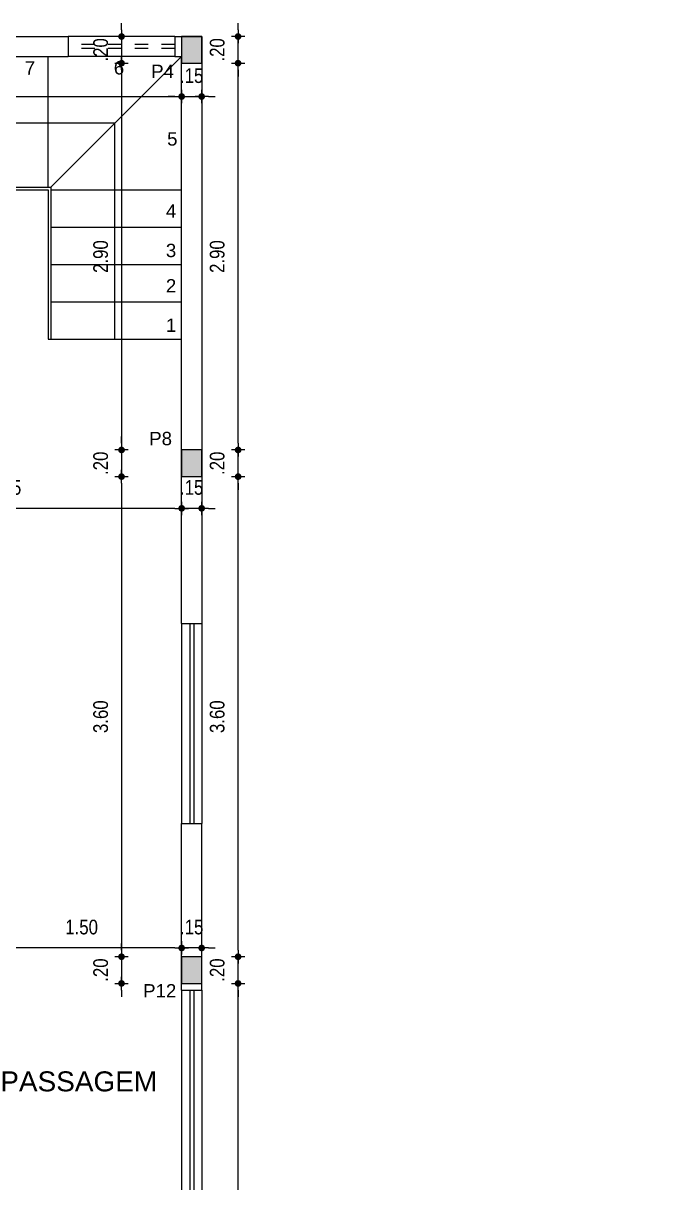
# Model space of a CAD drawing. Header units: millimetres. Extents: x 3212 to 6878, y 1640 to 3386.
# Drawn here: x 3302.08 to 3306.94, y 1710.31 to 1719 of the extents above; entities that cross this region are included whole.
import ezdxf

# ---------------------------------------------------------------- set-up
doc = ezdxf.new("R2010")
doc.units = ezdxf.units.MM
doc.header["$LTSCALE"] = 0.8
doc.linetypes.add('HIDDEN2', pattern=[0.1875, 0.125, -0.0625])
doc.layers.add('a-pem-08', color=8, linetype='Continuous')
doc.layers.add('COTA', color=2, linetype='Continuous')
doc.layers.add('COTAS', color=53, linetype='Continuous', lineweight=9)
doc.layers.add('pilares', color=1, linetype='Continuous', lineweight=9)
doc.styles.add('CARIMBO_DADOS', font='arial.ttf', dxfattribs={"height": 0.1})
doc.styles.add('F2', font='ARIALN.TTF')
doc.dimstyles.new('ARQUITETURA', dxfattribs={"dimtxt": 0.11, "dimasz": 0.05, "dimexe": 0.1, "dimexo": 0, "dimgap": 0.1, "dimtad": 1, "dimzin": 5, "dimdsep": 46, "dimtxsty": 'F2', "dimblk": 'COTA', "dimcen": 0, "dimse1": 1, "dimse2": 1, "dimadec": 0, "dimazin": 0, "dimtfac": 2, "dimtix": 1, "dimtmove": 2, "dimatfit": 3, "dimldrblk": 'COTA', "dimfxl": 0, "dimtolj": 1, "dimtzin": 5, "dimarcsym": 0})

# ---------------------------------------------------------------- blocks, each defined once
blk = doc.blocks.new('terreo')
at = {"layer": 'a-pem-08'}
for p, q in [((1.2063, 8.4), (3.3, 8.4)), ((3.3, 8.4), (3.3, 8.25)), ((4.1, 8.4), (3.3, 8.4)), ((4.1, 8.4), (4.3, 8.4)), ((4.1, 8.4), (4.1, 8.25)), ((4.3, 8.4), (4.3, 4)), ((1.2063, 8.25), (3.3, 8.25)), ((3.15, 7.27), (3.15, 8.25)), ((3.17, 7.27), (4.15, 8.25)), ((4.1, 8.25), (3.3, 8.25)), ((4.1, 8.25), (4.15, 8.25)), ((4.15, 4), (4.15, 8.25)), ((3.65, 7.75), (2.2851, 7.75)), ((3.65, 6.13), (3.65, 7.75)), ((0.63, 7.27), (3.17, 7.27)), ((0.63, 7.25), (3.15, 7.25)), ((3.15, 7.25), (3.15, 6.13)), ((3.17, 7.27), (3.17, 6.13)), ((3.17, 7.25), (4.15, 7.25)), ((3.17, 6.97), (4.15, 6.97)), ((3.17, 6.69), (4.15, 6.69)), ((3.17, 6.41), (4.15, 6.41)), ((3.15, 6.13), (4.15, 6.13)), ((4.15, 4), (4.3, 4)), ((4.15, 4), (4.15, 2.5)), ((4.21, 4), (4.21, 2.5)), ((4.24, 4), (4.24, 2.5)), ((4.3, 4), (4.3, 2.5)), ((4.15, 2.5), (4.3, 2.5)), ((4.15, 1.25), (4.15, 2.5)), ((4.3, 1.25), (4.3, 2.5)), ((4.15, 1.25), (4.3, 1.25)), ((4.15, 1.25), (4.15, -0.25)), ((4.21, 1.25), (4.21, -0.25)), ((4.24, 1.25), (4.24, -0.25)), ((4.3, 1.25), (4.3, -0.25))]:
    blk.add_line(p, q, dxfattribs=at)
at = {"layer": 'a-pem-08', "linetype": 'HIDDEN2'}
for p, q in [((4.1, 8.34), (3.3, 8.34)), ((4.1, 8.31), (3.3, 8.31))]:
    blk.add_line(p, q, dxfattribs=at)
at = {"layer": 'a-pem-08', "color": 230, "char_height": 0.1, "attachment_point": 5, "style": 'CARIMBO_DADOS'}
for s, insert in [('7', (3.013, 8.1652)), ('6', (3.6802, 8.1647)), ('5', (4.0798, 7.6317)), ('4', (4.0703, 7.0908)), ('3', (4.0703, 6.7952)), ('2', (4.0703, 6.5308)), ('1', (4.0703, 6.2352))]:
    blk.add_mtext(s, dxfattribs=dict(at, insert=insert))
at = {"layer": 'a-pem-08', "color": 230, "insert": (3.3782, 0.5644), "char_height": 0.15, "attachment_point": 5, "style": 'CARIMBO_DADOS'}
blk.add_mtext_dynamic_manual_height_columns('PASSAGEM', width=0.849209, gutter_width=0.5, heights=[0], dxfattribs=at)
blk = doc.blocks.new('COTA')
at = {"layer": 'COTA'}
for p, q in [((-1, 0), (1, 0)), ((0, 1), (0, -1))]:
    blk.add_line(p, q, dxfattribs=at)
at = {"layer": 'COTA', "const_width": 0.5}
blk.add_lwpolyline([(-0.25, 0, 1), (0.25, 0, 1)], format="xyb", close=True, dxfattribs=at)
blk = doc.blocks.new('*D584')
at = {"layer": 'COTAS', "color": 0, "lineweight": -2, "transparency": 16777216}
for p, q in [((3302.8221, 1718.9544), (3302.8221, 1719.0044)), ((3302.8221, 1718.9044), (3302.8221, 1718.7044)), ((3302.8221, 1718.6544), (3302.8221, 1718.6044))]:
    blk.add_line(p, q, dxfattribs=at)
at = {"layer": 'Defpoints', "color": 0, "transparency": 16777216}
for p in [(3303.4228, 1718.9044), (3302.8221, 1718.7044), (3303.4228, 1718.7044)]:
    blk.add_point(p, dxfattribs=at)
at = {"layer": 'COTAS', "color": 0, "lineweight": -2, "transparency": 16777216, "xscale": 0.05, "yscale": 0.05, "zscale": 0.05}
for p, rotation in [((3302.8221, 1718.9044), 270), ((3302.8221, 1718.7044), 90)]:
    blk.add_blockref('COTA', p, dxfattribs=dict(at, rotation=rotation))
at = {"layer": 'COTAS', "color": 0, "transparency": 16777216, "insert": (3302.6659, 1718.8044), "char_height": 0.11, "attachment_point": 5, "rotation": 90, "style": 'F2'}
blk.add_mtext('\\A1;.20', dxfattribs=at)
blk = doc.blocks.new('*D585')
at = {"layer": 'COTAS', "color": 0, "lineweight": -2, "transparency": 16777216}
blk.add_line((3302.8221, 1718.6544), (3302.8221, 1715.8544), dxfattribs=at)
at = {"layer": 'Defpoints', "color": 0, "transparency": 16777216}
for p in [(3303.4228, 1718.7044), (3302.8221, 1715.8044), (3303.2728, 1715.8044)]:
    blk.add_point(p, dxfattribs=at)
at = {"layer": 'COTAS', "color": 0, "lineweight": -2, "transparency": 16777216, "xscale": 0.05, "yscale": 0.05, "zscale": 0.05}
for p, rotation in [((3302.8221, 1718.7044), 90), ((3302.8221, 1715.8044), 270)]:
    blk.add_blockref('COTA', p, dxfattribs=dict(at, rotation=rotation))
at = {"layer": 'COTAS', "color": 0, "transparency": 16777216, "insert": (3302.6659, 1717.2544), "char_height": 0.11, "attachment_point": 5, "rotation": 90, "style": 'F2'}
blk.add_mtext('\\A1;2.90', dxfattribs=at)
blk = doc.blocks.new('*D586')
at = {"layer": 'COTAS', "color": 0, "lineweight": -2, "transparency": 16777216}
for p, q in [((3302.8221, 1715.8544), (3302.8221, 1715.9044)), ((3302.8221, 1715.8044), (3302.8221, 1715.6044)), ((3302.8221, 1715.5544), (3302.8221, 1715.5044))]:
    blk.add_line(p, q, dxfattribs=at)
at = {"layer": 'Defpoints', "color": 0, "transparency": 16777216}
for p in [(3303.2728, 1715.8044), (3302.8221, 1715.6044), (3303.2728, 1715.6044)]:
    blk.add_point(p, dxfattribs=at)
at = {"layer": 'COTAS', "color": 0, "lineweight": -2, "transparency": 16777216, "xscale": 0.05, "yscale": 0.05, "zscale": 0.05}
for p, rotation in [((3302.8221, 1715.8044), 270), ((3302.8221, 1715.6044), 90)]:
    blk.add_blockref('COTA', p, dxfattribs=dict(at, rotation=rotation))
at = {"layer": 'COTAS', "color": 0, "transparency": 16777216, "insert": (3302.6659, 1715.7044), "char_height": 0.11, "attachment_point": 5, "rotation": 90, "style": 'F2'}
blk.add_mtext('\\A1;.20', dxfattribs=at)
blk = doc.blocks.new('*D587')
at = {"layer": 'COTAS', "color": 0, "lineweight": -2, "transparency": 16777216}
blk.add_line((3302.8221, 1715.5544), (3302.8221, 1712.0544), dxfattribs=at)
at = {"layer": 'Defpoints', "color": 0, "transparency": 16777216}
for p in [(3303.2728, 1715.6044), (3302.8221, 1712.0044), (3303.2728, 1712.0044)]:
    blk.add_point(p, dxfattribs=at)
at = {"layer": 'COTAS', "color": 0, "lineweight": -2, "transparency": 16777216, "xscale": 0.05, "yscale": 0.05, "zscale": 0.05}
for p, rotation in [((3302.8221, 1715.6044), 90), ((3302.8221, 1712.0044), 270)]:
    blk.add_blockref('COTA', p, dxfattribs=dict(at, rotation=rotation))
at = {"layer": 'COTAS', "color": 0, "transparency": 16777216, "insert": (3302.6659, 1713.8044), "char_height": 0.11, "attachment_point": 5, "rotation": 90, "style": 'F2'}
blk.add_mtext('\\A1;3.60', dxfattribs=at)
blk = doc.blocks.new('*D588')
at = {"layer": 'COTAS', "color": 0, "lineweight": -2, "transparency": 16777216}
for p, q in [((3302.8221, 1712.0544), (3302.8221, 1712.1044)), ((3302.8221, 1712.0044), (3302.8221, 1711.8044)), ((3302.8221, 1711.7544), (3302.8221, 1711.7044))]:
    blk.add_line(p, q, dxfattribs=at)
at = {"layer": 'Defpoints', "color": 0, "transparency": 16777216}
for p in [(3303.2728, 1712.0044), (3302.8221, 1711.8044), (3303.2728, 1711.8044)]:
    blk.add_point(p, dxfattribs=at)
at = {"layer": 'COTAS', "color": 0, "lineweight": -2, "transparency": 16777216, "xscale": 0.05, "yscale": 0.05, "zscale": 0.05}
for p, rotation in [((3302.8221, 1712.0044), 270), ((3302.8221, 1711.8044), 90)]:
    blk.add_blockref('COTA', p, dxfattribs=dict(at, rotation=rotation))
at = {"layer": 'COTAS', "color": 0, "transparency": 16777216, "insert": (3302.6659, 1711.9044), "char_height": 0.11, "attachment_point": 5, "rotation": 90, "style": 'F2'}
blk.add_mtext('\\A1;.20', dxfattribs=at)
blk = doc.blocks.new('*D554')
at = {"layer": 'COTAS', "color": 0, "lineweight": -2, "transparency": 16777216}
blk.add_line((3299.8531, 1718.4543), (3303.2228, 1718.4543), dxfattribs=at)
at = {"layer": 'Defpoints', "color": 0, "transparency": 16777216}
for p in [(3299.8031, 1718.4543), (3303.2728, 1718.4543), (3303.2728, 1718.4543)]:
    blk.add_point(p, dxfattribs=at)
at = {"layer": 'COTAS', "color": 0, "lineweight": -2, "transparency": 16777216, "xscale": 0.05, "yscale": 0.05, "zscale": 0.05, "rotation": 180}
blk.add_blockref('COTA', (3299.8031, 1718.4543), dxfattribs=at)
at = {"layer": 'COTAS', "color": 0, "lineweight": -2, "transparency": 16777216, "xscale": 0.05, "yscale": 0.05, "zscale": 0.05}
blk.add_blockref('COTA', (3303.2728, 1718.4543), dxfattribs=at)
at = {"layer": 'COTAS', "color": 0, "transparency": 16777216, "insert": (3301.5379, 1718.6104), "char_height": 0.11, "attachment_point": 5, "style": 'F2'}
blk.add_mtext('\\A1;3.47', dxfattribs=at)
blk = doc.blocks.new('*D555')
at = {"layer": 'COTAS', "color": 0, "lineweight": -2, "transparency": 16777216}
for p, q in [((3303.2228, 1718.4543), (3303.1728, 1718.4543)), ((3303.2728, 1718.4543), (3303.4228, 1718.4543)), ((3303.4728, 1718.4543), (3303.5228, 1718.4543))]:
    blk.add_line(p, q, dxfattribs=at)
at = {"layer": 'Defpoints', "color": 0, "transparency": 16777216}
for p in [(3303.2728, 1718.4543), (3303.4228, 1718.4543), (3303.4228, 1718.4543)]:
    blk.add_point(p, dxfattribs=at)
at = {"layer": 'COTAS', "color": 0, "lineweight": -2, "transparency": 16777216, "xscale": 0.05, "yscale": 0.05, "zscale": 0.05}
blk.add_blockref('COTA', (3303.2728, 1718.4543), dxfattribs=at)
at = {"layer": 'COTAS', "color": 0, "lineweight": -2, "transparency": 16777216, "xscale": 0.05, "yscale": 0.05, "zscale": 0.05, "rotation": 180}
blk.add_blockref('COTA', (3303.4228, 1718.4543), dxfattribs=at)
at = {"layer": 'COTAS', "color": 0, "transparency": 16777216, "insert": (3303.3478, 1718.6104), "char_height": 0.11, "attachment_point": 5, "style": 'F2'}
blk.add_mtext('\\A1;.15', dxfattribs=at)
blk = doc.blocks.new('*D595')
at = {"layer": 'COTAS', "color": 0, "lineweight": -2, "transparency": 16777216}
blk.add_line((3303.2228, 1712.0702), (3301.8228, 1712.0702), dxfattribs=at)
at = {"layer": 'Defpoints', "color": 0, "transparency": 16777216}
for p in [(3301.7728, 1712.0702), (3301.7728, 1712.0044), (3303.2728, 1712.0044)]:
    blk.add_point(p, dxfattribs=at)
at = {"layer": 'COTAS', "color": 0, "lineweight": -2, "transparency": 16777216, "xscale": 0.05, "yscale": 0.05, "zscale": 0.05, "rotation": 180}
blk.add_blockref('COTA', (3301.7728, 1712.0702), dxfattribs=at)
at = {"layer": 'COTAS', "color": 0, "lineweight": -2, "transparency": 16777216, "xscale": 0.05, "yscale": 0.05, "zscale": 0.05}
blk.add_blockref('COTA', (3303.2728, 1712.0702), dxfattribs=at)
at = {"layer": 'COTAS', "color": 0, "transparency": 16777216, "insert": (3302.5228, 1712.2264), "char_height": 0.11, "attachment_point": 5, "style": 'F2'}
blk.add_mtext('\\A1;1.50', dxfattribs=at)
blk = doc.blocks.new('*D597')
at = {"layer": 'COTAS', "color": 0, "lineweight": -2, "transparency": 16777216}
for p, q in [((3303.2228, 1712.0702), (3303.1728, 1712.0702)), ((3303.4228, 1712.0702), (3303.2728, 1712.0702)), ((3303.4728, 1712.0702), (3303.5228, 1712.0702))]:
    blk.add_line(p, q, dxfattribs=at)
at = {"layer": 'Defpoints', "color": 0, "transparency": 16777216}
for p in [(3303.2728, 1712.0702), (3303.2728, 1712.0044), (3303.4228, 1712.0044)]:
    blk.add_point(p, dxfattribs=at)
at = {"layer": 'COTAS', "color": 0, "lineweight": -2, "transparency": 16777216, "xscale": 0.05, "yscale": 0.05, "zscale": 0.05}
blk.add_blockref('COTA', (3303.2728, 1712.0702), dxfattribs=at)
at = {"layer": 'COTAS', "color": 0, "lineweight": -2, "transparency": 16777216, "xscale": 0.05, "yscale": 0.05, "zscale": 0.05, "rotation": 180}
blk.add_blockref('COTA', (3303.4228, 1712.0702), dxfattribs=at)
at = {"layer": 'COTAS', "color": 0, "transparency": 16777216, "insert": (3303.3478, 1712.2264), "char_height": 0.11, "attachment_point": 5, "style": 'F2'}
blk.add_mtext('\\A1;.15', dxfattribs=at)
blk = doc.blocks.new('*D598')
at = {"layer": 'COTAS', "color": 0, "lineweight": -2, "transparency": 16777216}
for p, q in [((3303.2228, 1715.3666), (3303.1728, 1715.3666)), ((3303.4228, 1715.3666), (3303.2728, 1715.3666)), ((3303.4728, 1715.3666), (3303.5228, 1715.3666))]:
    blk.add_line(p, q, dxfattribs=at)
at = {"layer": 'Defpoints', "color": 0, "transparency": 16777216}
for p in [(3303.2728, 1715.8044), (3303.4228, 1715.8044), (3303.2728, 1715.3666)]:
    blk.add_point(p, dxfattribs=at)
at = {"layer": 'COTAS', "color": 0, "lineweight": -2, "transparency": 16777216, "xscale": 0.05, "yscale": 0.05, "zscale": 0.05}
blk.add_blockref('COTA', (3303.2728, 1715.3666), dxfattribs=at)
at = {"layer": 'COTAS', "color": 0, "lineweight": -2, "transparency": 16777216, "xscale": 0.05, "yscale": 0.05, "zscale": 0.05, "rotation": 180}
blk.add_blockref('COTA', (3303.4228, 1715.3666), dxfattribs=at)
at = {"layer": 'COTAS', "color": 0, "transparency": 16777216, "insert": (3303.3478, 1715.5227), "char_height": 0.11, "attachment_point": 5, "style": 'F2'}
blk.add_mtext('\\A1;.15', dxfattribs=at)
blk = doc.blocks.new('*D599')
at = {"layer": 'COTAS', "color": 0, "lineweight": -2, "transparency": 16777216}
blk.add_line((3303.2228, 1715.3666), (3300.6728, 1715.3666), dxfattribs=at)
at = {"layer": 'Defpoints', "color": 0, "transparency": 16777216}
for p in [(3303.2728, 1715.8044), (3300.6228, 1715.6544), (3300.6228, 1715.3666)]:
    blk.add_point(p, dxfattribs=at)
at = {"layer": 'COTAS', "color": 0, "lineweight": -2, "transparency": 16777216, "xscale": 0.05, "yscale": 0.05, "zscale": 0.05, "rotation": 180}
blk.add_blockref('COTA', (3300.6228, 1715.3666), dxfattribs=at)
at = {"layer": 'COTAS', "color": 0, "lineweight": -2, "transparency": 16777216, "xscale": 0.05, "yscale": 0.05, "zscale": 0.05}
blk.add_blockref('COTA', (3303.2728, 1715.3666), dxfattribs=at)
at = {"layer": 'COTAS', "color": 0, "transparency": 16777216, "insert": (3301.9478, 1715.5227), "char_height": 0.11, "attachment_point": 5, "style": 'F2'}
blk.add_mtext('\\A1;2.65', dxfattribs=at)
blk = doc.blocks.new('*D617')
at = {"layer": 'COTAS', "color": 0, "lineweight": -2, "transparency": 16777216}
blk.add_line((3303.6957, 1708.4044), (3303.6957, 1711.7544), dxfattribs=at)
at = {"layer": 'Defpoints', "color": 0, "transparency": 16777216}
for p in [(3303.4228, 1711.8044), (3303.6957, 1711.8044), (3303.4228, 1708.3544)]:
    blk.add_point(p, dxfattribs=at)
at = {"layer": 'COTAS', "color": 0, "lineweight": -2, "transparency": 16777216, "xscale": 0.05, "yscale": 0.05, "zscale": 0.05}
for p, rotation in [((3303.6957, 1711.8044), 90), ((3303.6957, 1708.3544), 270)]:
    blk.add_blockref('COTA', p, dxfattribs=dict(at, rotation=rotation))
at = {"layer": 'COTAS', "color": 0, "transparency": 16777216, "insert": (3303.5396, 1710.0794), "char_height": 0.11, "attachment_point": 5, "rotation": 90, "style": 'F2'}
blk.add_mtext('\\A1;3.45', dxfattribs=at)
blk = doc.blocks.new('*D618')
at = {"layer": 'COTAS', "color": 0, "lineweight": -2, "transparency": 16777216}
for p, q in [((3303.6957, 1712.0544), (3303.6957, 1712.1044)), ((3303.6957, 1711.8044), (3303.6957, 1712.0044)), ((3303.6957, 1711.7544), (3303.6957, 1711.7044))]:
    blk.add_line(p, q, dxfattribs=at)
at = {"layer": 'Defpoints', "color": 0, "transparency": 16777216}
for p in [(3303.4228, 1712.0044), (3303.6957, 1712.0044), (3303.4228, 1711.8044)]:
    blk.add_point(p, dxfattribs=at)
at = {"layer": 'COTAS', "color": 0, "lineweight": -2, "transparency": 16777216, "xscale": 0.05, "yscale": 0.05, "zscale": 0.05}
for p, rotation in [((3303.6957, 1712.0044), 270), ((3303.6957, 1711.8044), 90)]:
    blk.add_blockref('COTA', p, dxfattribs=dict(at, rotation=rotation))
at = {"layer": 'COTAS', "color": 0, "transparency": 16777216, "insert": (3303.5396, 1711.9044), "char_height": 0.11, "attachment_point": 5, "rotation": 90, "style": 'F2'}
blk.add_mtext('\\A1;.20', dxfattribs=at)
blk = doc.blocks.new('*D619')
at = {"layer": 'COTAS', "color": 0, "lineweight": -2, "transparency": 16777216}
blk.add_line((3303.6957, 1712.0544), (3303.6957, 1715.5544), dxfattribs=at)
at = {"layer": 'Defpoints', "color": 0, "transparency": 16777216}
for p in [(3303.4228, 1715.6044), (3303.6957, 1715.6044), (3303.4228, 1712.0044)]:
    blk.add_point(p, dxfattribs=at)
at = {"layer": 'COTAS', "color": 0, "lineweight": -2, "transparency": 16777216, "xscale": 0.05, "yscale": 0.05, "zscale": 0.05}
for p, rotation in [((3303.6957, 1715.6044), 90), ((3303.6957, 1712.0044), 270)]:
    blk.add_blockref('COTA', p, dxfattribs=dict(at, rotation=rotation))
at = {"layer": 'COTAS', "color": 0, "transparency": 16777216, "insert": (3303.5396, 1713.8044), "char_height": 0.11, "attachment_point": 5, "rotation": 90, "style": 'F2'}
blk.add_mtext('\\A1;3.60', dxfattribs=at)
blk = doc.blocks.new('*D620')
at = {"layer": 'COTAS', "color": 0, "lineweight": -2, "transparency": 16777216}
for p, q in [((3303.6957, 1715.8544), (3303.6957, 1715.9044)), ((3303.6957, 1715.6044), (3303.6957, 1715.8044)), ((3303.6957, 1715.5544), (3303.6957, 1715.5044))]:
    blk.add_line(p, q, dxfattribs=at)
at = {"layer": 'Defpoints', "color": 0, "transparency": 16777216}
for p in [(3303.4228, 1715.8044), (3303.6957, 1715.8044), (3303.4228, 1715.6044)]:
    blk.add_point(p, dxfattribs=at)
at = {"layer": 'COTAS', "color": 0, "lineweight": -2, "transparency": 16777216, "xscale": 0.05, "yscale": 0.05, "zscale": 0.05}
for p, rotation in [((3303.6957, 1715.8044), 270), ((3303.6957, 1715.6044), 90)]:
    blk.add_blockref('COTA', p, dxfattribs=dict(at, rotation=rotation))
at = {"layer": 'COTAS', "color": 0, "transparency": 16777216, "insert": (3303.5396, 1715.7044), "char_height": 0.11, "attachment_point": 5, "rotation": 90, "style": 'F2'}
blk.add_mtext('\\A1;.20', dxfattribs=at)
blk = doc.blocks.new('*D568')
at = {"layer": 'COTAS', "color": 0, "lineweight": -2, "transparency": 16777216}
blk.add_line((3303.6957, 1715.8544), (3303.6957, 1718.6544), dxfattribs=at)
at = {"layer": 'Defpoints', "color": 0, "transparency": 16777216}
for p in [(3303.4228, 1718.7044), (3303.6957, 1718.7044), (3303.4228, 1715.8044)]:
    blk.add_point(p, dxfattribs=at)
at = {"layer": 'COTAS', "color": 0, "lineweight": -2, "transparency": 16777216, "xscale": 0.05, "yscale": 0.05, "zscale": 0.05}
for p, rotation in [((3303.6957, 1718.7044), 90), ((3303.6957, 1715.8044), 270)]:
    blk.add_blockref('COTA', p, dxfattribs=dict(at, rotation=rotation))
at = {"layer": 'COTAS', "color": 0, "transparency": 16777216, "insert": (3303.5396, 1717.2544), "char_height": 0.11, "attachment_point": 5, "rotation": 90, "style": 'F2'}
blk.add_mtext('\\A1;2.90', dxfattribs=at)
blk = doc.blocks.new('*D569')
at = {"layer": 'COTAS', "color": 0, "lineweight": -2, "transparency": 16777216}
for p, q in [((3303.6957, 1718.9544), (3303.6957, 1719.0044)), ((3303.6957, 1718.7044), (3303.6957, 1718.9044)), ((3303.6957, 1718.6544), (3303.6957, 1718.6044))]:
    blk.add_line(p, q, dxfattribs=at)
at = {"layer": 'Defpoints', "color": 0, "transparency": 16777216}
for p in [(3303.4228, 1718.9044), (3303.6957, 1718.9044), (3303.4228, 1718.7044)]:
    blk.add_point(p, dxfattribs=at)
at = {"layer": 'COTAS', "color": 0, "lineweight": -2, "transparency": 16777216, "xscale": 0.05, "yscale": 0.05, "zscale": 0.05}
for p, rotation in [((3303.6957, 1718.9044), 270), ((3303.6957, 1718.7044), 90)]:
    blk.add_blockref('COTA', p, dxfattribs=dict(at, rotation=rotation))
at = {"layer": 'COTAS', "color": 0, "transparency": 16777216, "insert": (3303.5396, 1718.8044), "char_height": 0.11, "attachment_point": 5, "rotation": 90, "style": 'F2'}
blk.add_mtext('\\A1;.20', dxfattribs=at)

msp = doc.modelspace()

# ---------------------------------------------------------------- hatches: boundary and pattern name
h = msp.add_hatch(color=256)
h.paths.add_polyline_path([(3295.8728, 1708.4044), (3295.7228, 1708.4044), (3295.7228, 1708.2044), (3295.8728, 1708.2044)])
h.paths.add_polyline_path([(3295.8728, 1712.0044), (3295.7228, 1712.0044), (3295.7228, 1711.8044), (3295.8728, 1711.8044)])
h.paths.add_polyline_path([(3295.8728, 1715.8044), (3295.7228, 1715.8044), (3295.7228, 1715.6044), (3295.8728, 1715.6044)])
h.paths.add_polyline_path([(3298.7728, 1715.8044), (3298.5728, 1715.8044), (3298.5728, 1715.6544), (3298.7728, 1715.6544)])
h.paths.add_polyline_path([(3300.6228, 1715.8044), (3300.4228, 1715.8044), (3300.4228, 1715.6544), (3300.6228, 1715.6544)])
h.paths.add_polyline_path([(3301.7728, 1712.0044), (3301.6228, 1712.0044), (3301.6228, 1711.8044), (3301.7728, 1711.8044)])
h.paths.add_polyline_path([(3303.4228, 1712.0044), (3303.2728, 1712.0044), (3303.2728, 1711.8044), (3303.4228, 1711.8044)])
h.paths.add_polyline_path([(3299.7218, 1703.2044), (3299.5218, 1703.2044), (3299.5218, 1703.0544), (3299.7218, 1703.0544)])
h.paths.add_polyline_path([(3299.7718, 1703.7038), (3299.5718, 1703.7038), (3299.5718, 1703.5538), (3299.7718, 1703.5538)])
h.paths.add_polyline_path([(3300.8028, 1703.7039), (3300.6028, 1703.7039), (3300.6028, 1703.5539), (3300.8028, 1703.5539)])
h.paths.add_polyline_path([(3296.9228, 1703.2044), (3296.7228, 1703.2044), (3296.7228, 1703.0544), (3296.9228, 1703.0544)])
h.paths.add_polyline_path([(3295.8728, 1704.2544), (3295.7228, 1704.2544), (3295.7228, 1704.0544), (3295.8728, 1704.0544)])
h.paths.add_polyline_path([(3301.7728, 1708.4044), (3301.6228, 1708.4044), (3301.6228, 1708.2044), (3301.7728, 1708.2044)])
h.paths.add_polyline_path([(3300.8028, 1708.3544), (3300.6028, 1708.3544), (3300.6028, 1708.2044), (3300.8028, 1708.2044)])
h.paths.add_polyline_path([(3303.4228, 1708.3544), (3303.2728, 1708.3544), (3303.2728, 1708.1544), (3303.4228, 1708.1544)])
h.paths.add_polyline_path([(3303.4228, 1718.9044), (3303.2728, 1718.9044), (3303.2728, 1718.7044), (3303.4228, 1718.7044)])
h.paths.add_polyline_path([(3299.8031, 1718.9044), (3299.6031, 1718.9044), (3299.6031, 1718.7544), (3299.8031, 1718.7544)])
h.paths.add_polyline_path([(3295.8728, 1718.9044), (3295.7228, 1718.9044), (3295.7228, 1718.7044), (3295.8728, 1718.7044)])
h = msp.add_hatch(color=256)
h.paths.add_polyline_path([(3303.4228, 1703.7547), (3303.2728, 1703.7547), (3303.2728, 1703.5547), (3303.4228, 1703.5547)])
h.paths.add_polyline_path([(3318.2923, 1703.7547), (3318.1423, 1703.7547), (3318.1423, 1703.5547), (3318.2923, 1703.5547)])
h.paths.add_polyline_path([(3318.2923, 1715.8044), (3318.1423, 1715.8044), (3318.1423, 1715.6044), (3318.2923, 1715.6044)])
h.paths.add_polyline_path([(3303.4228, 1715.8044), (3303.2728, 1715.8044), (3303.2728, 1715.6044), (3303.4228, 1715.6044)])

# ---------------------------------------------------------------- linework, layer by layer
at = {"layer": 'pilares'}
for points in [[(3303.2728, 1718.7044), (3303.4228, 1718.7044), (3303.4228, 1718.9044), (3303.2728, 1718.9044)], [(3303.2728, 1715.6044), (3303.4228, 1715.6044), (3303.4228, 1715.8044), (3303.2728, 1715.8044)], [(3303.2728, 1711.8044), (3303.4228, 1711.8044), (3303.4228, 1712.0044), (3303.2728, 1712.0044)]]:
    msp.add_lwpolyline(points, close=True, dxfattribs=at)

# ---------------------------------------------------------------- block references
at = {"layer": 'COTAS'}
msp.add_blockref('terreo', (3299.1228, 1710.5044), dxfattribs=at)

# ---------------------------------------------------------------- texts
at = {"color": 230, "char_height": 0.1, "attachment_point": 5, "style": 'CARIMBO_DADOS'}
for s, insert in [('P4', (3303.1298, 1718.6433)), ('P8', (3303.115, 1715.8894)), ('P12', (3303.1083, 1711.749))]:
    msp.add_mtext(s, dxfattribs=dict(at, insert=insert))

# ---------------------------------------------------------------- dimensions: what is measured, and where the dimension line sits
at = {"layer": 'COTAS'}
for base, p1, p2, picture, middle in [((3302.8221, 1718.7044), (3303.4228, 1718.9044), (3303.4228, 1718.7044), '*D584', (3302.6659, 1718.8044)), ((3303.6957, 1718.9044), (3303.4228, 1718.7044), (3303.4228, 1718.9044), '*D569', (3303.5396, 1718.8044)), ((3302.8221, 1715.8044), (3303.4228, 1718.7044), (3303.2728, 1715.8044), '*D585', (3302.6659, 1717.2544)), ((3303.6957, 1718.7044), (3303.4228, 1715.8044), (3303.4228, 1718.7044), '*D568', (3303.5396, 1717.2544)), ((3302.8221, 1715.6044), (3303.2728, 1715.8044), (3303.2728, 1715.6044), '*D586', (3302.6659, 1715.7044)), ((3303.6957, 1715.8044), (3303.4228, 1715.6044), (3303.4228, 1715.8044), '*D620', (3303.5396, 1715.7044)), ((3302.8221, 1712.0044), (3303.2728, 1715.6044), (3303.2728, 1712.0044), '*D587', (3302.6659, 1713.8044)), ((3303.6957, 1715.6044), (3303.4228, 1712.0044), (3303.4228, 1715.6044), '*D619', (3303.5396, 1713.8044)), ((3302.8221, 1711.8044), (3303.2728, 1712.0044), (3303.2728, 1711.8044), '*D588', (3302.6659, 1711.9044)), ((3303.6957, 1712.0044), (3303.4228, 1711.8044), (3303.4228, 1712.0044), '*D618', (3303.5396, 1711.9044)), ((3303.6957, 1711.8044), (3303.4228, 1708.3544), (3303.4228, 1711.8044), '*D617', (3303.5396, 1710.0794))]:
    dim = msp.add_linear_dim(base=base, p1=p1, p2=p2, angle=90, dimstyle='ARQUITETURA', dxfattribs=at)
    dim.commit()
    dim.dimension.update_dxf_attribs({"geometry": picture, "text_midpoint": middle})
for base, p1, p2, picture, middle in [((3303.2728, 1718.4543), (3299.8031, 1718.4543), (3303.2728, 1718.4543), '*D554', (3301.5379, 1718.6104)), ((3303.4228, 1718.4543), (3303.2728, 1718.4543), (3303.4228, 1718.4543), '*D555', (3303.3478, 1718.6104)), ((3300.6228, 1715.3666), (3303.2728, 1715.8044), (3300.6228, 1715.6544), '*D599', (3301.9478, 1715.5227)), ((3303.2728, 1715.3666), (3303.4228, 1715.8044), (3303.2728, 1715.8044), '*D598', (3303.3478, 1715.5227)), ((3301.7728, 1712.0702), (3303.2728, 1712.0044), (3301.7728, 1712.0044), '*D595', (3302.5228, 1712.2264)), ((3303.2728, 1712.0702), (3303.4228, 1712.0044), (3303.2728, 1712.0044), '*D597', (3303.3478, 1712.2264))]:
    dim = msp.add_linear_dim(base=base, p1=p1, p2=p2, dimstyle='ARQUITETURA', dxfattribs=at)
    dim.commit()
    dim.dimension.update_dxf_attribs({"geometry": picture, "text_midpoint": middle})

doc.saveas('drawing.dxf')
